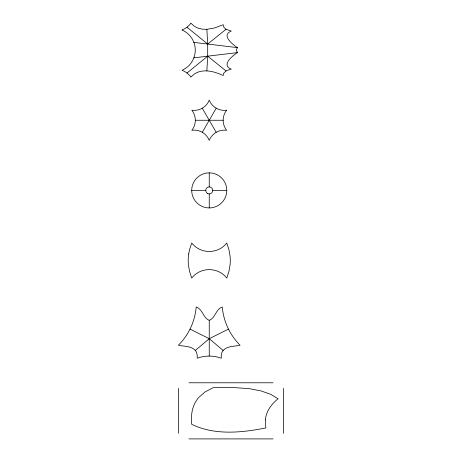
<?xml version="1.0" encoding="UTF-8"?>
<svg xmlns="http://www.w3.org/2000/svg" width="462" height="462" viewBox="0 0 462 462"><rect width="100%" height="100%" fill="white"/><g stroke="black" fill="none" stroke-linecap="round" stroke-linejoin="round"><path stroke-width="0.69" d="M206.866 70.9L207.692 56.173L207.692 44.057L206.866 29.325L202.131 29.146L197.875 28.049A17.677 17.677 0 0 1 194.109 26.034L190.823 23.1A10.788 10.788 0 0 1 189.703 24.734L187.012 27.235L207.692 44.057L226.01 29.297L231.277 31.064C220.755 35.17 232.698 44.589 237.439 47.626L236.261 50.115L237.439 52.604C232.698 55.642 220.755 65.061 231.277 69.167L226.79 70.501L224.174 72.626A5.134 5.134 0 0 0 223.446 74.128L223.215 75.508C215.419 72.003 206.295 69.081 197.875 72.182A17.677 17.677 0 0 0 194.109 74.197L190.823 77.131A10.788 10.788 0 0 0 189.703 75.491L187.012 72.996A26.299 26.299 0 0 0 182.063 70.259A21.945 21.945 0 0 0 182.074 30.001M202.292 132.305L216.199 108.212M223.169 350.45C227.5 345.755 234.401 346.569 240.096 345.212A61.111 61.111 0 0 1 222.291 307.011C215.87 308.916 215.367 318.104 209.246 320.328C203.124 318.104 202.622 308.916 196.194 307.011A61.111 61.111 0 0 1 178.396 345.212C184.09 346.569 190.985 345.755 195.316 350.45A7.842 7.842 0 0 1 196.483 352.315L197.228 355.209L197.187 358.235A34.979 34.979 0 0 1 221.298 358.235L221.258 355.209L222.003 352.315A7.842 7.842 0 0 1 223.169 350.45L209.246 338.692L190.009 329.117M195.316 350.45L209.246 338.692L228.482 329.117M187.012 72.996L207.692 56.173L226.01 70.934M193.844 57.837L237.439 52.604M206.866 29.325L214.541 27.974L223.215 24.723L223.446 26.097A5.134 5.134 0 0 0 224.168 27.599L226.01 29.297M195.339 120.259L223.152 120.259M191.707 190.402L205.74 190.402M212.751 190.402L226.778 190.402A17.533 17.533 0 0 0 200.479 175.213A17.533 17.533 0 0 0 200.479 205.59A17.533 17.533 0 0 0 226.778 190.402M188.912 382.784L273.088 382.784M188.912 438.9L273.088 438.9M193.844 42.394L237.439 47.626M202.292 108.212L216.199 132.305M283.604 388.398L283.604 433.287M209.246 172.863L209.246 186.896M209.246 193.907L209.246 207.935M209.246 320.328L209.246 356.092M178.396 388.398L178.396 433.287M187.029 27.264A26.299 26.299 0 0 1 182.063 29.972M265.379 419.86L265.812 427.951C241.511 432.761 214.72 435.504 191.695 424.307C190.997 417.475 191.528 410.343 194.462 404.042A28.332 28.332 0 0 1 198.827 397.372L205.105 391.903L213.294 387.635L230.122 387.329L249.203 388.64L260.99 390.91L270.617 394.282L278.078 398.758C273.054 402.812 268.659 407.94 266.586 414.137A25.491 25.491 0 0 0 265.379 419.86M188.692 253.967L188.421 256.162A43.977 43.977 0 0 0 188.421 264.928L189.57 271.506L191.707 278.078C200.52 266.811 217.972 266.811 226.778 278.078L228.915 271.506L230.07 264.928A43.977 43.977 0 0 0 230.07 256.162L228.915 249.584L226.778 243.006C217.972 254.273 200.52 254.273 191.707 243.006L189.57 249.584L188.692 253.967M207.271 193.301A3.505 3.505 0 0 0 212.739 190.662A3.505 3.505 0 0 0 207.721 187.243A3.505 3.505 0 0 0 207.271 193.301M226.646 110.21A16.187 16.187 0 0 0 226.646 130.307A16.187 16.187 0 0 0 209.246 140.356A16.187 16.187 0 0 0 191.84 130.307A16.187 16.187 0 0 0 191.84 110.21A16.187 16.187 0 0 0 209.246 100.162A16.187 16.187 0 0 0 226.646 110.21"/></g></svg>
